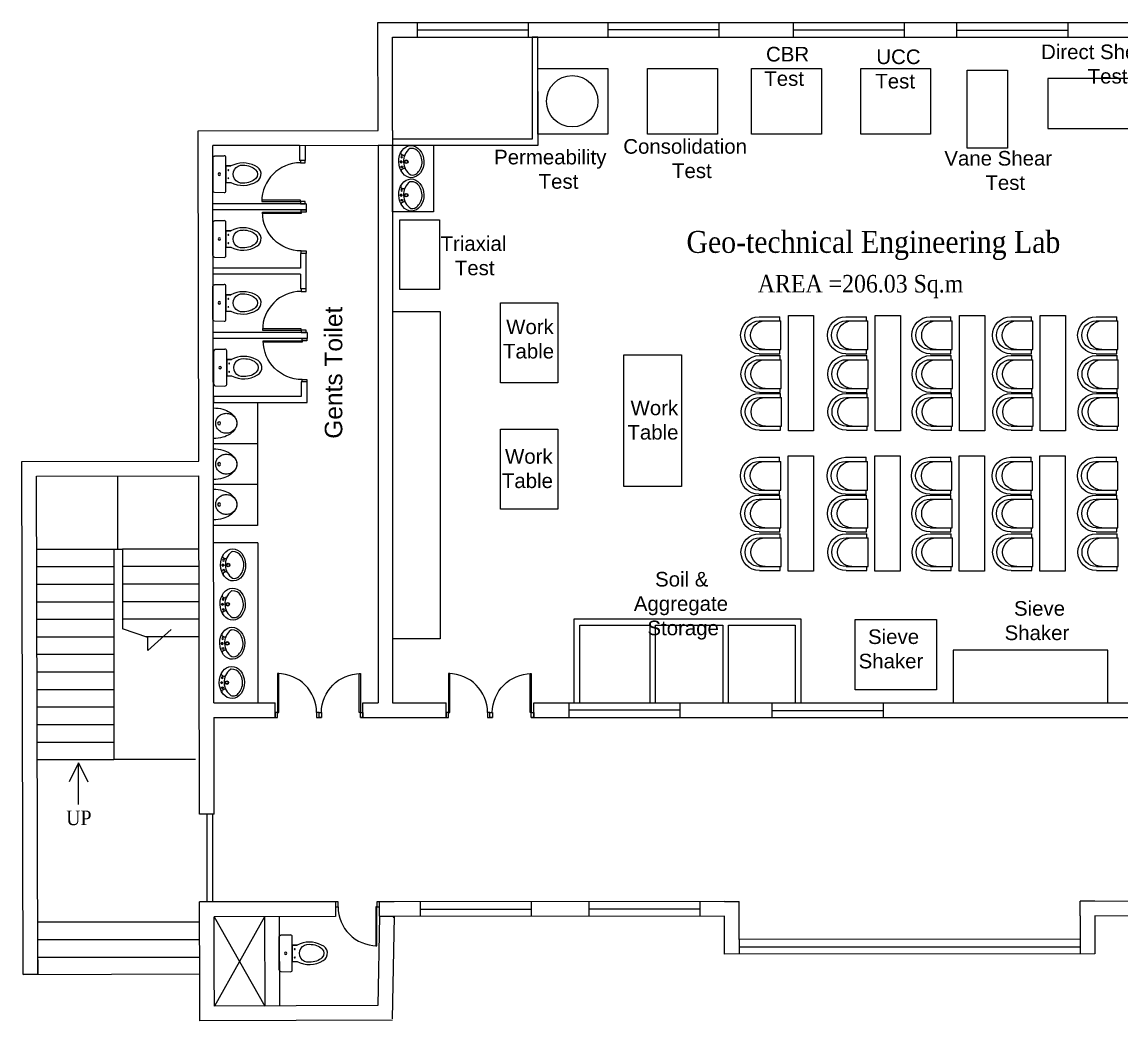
# Model space of a CAD drawing. Header units: millimetres. Extents: x 981.5 to 1069.8, y 230 to 266.8.
# Drawn here: x 981.53 to 1000.07, y 250.02 to 266.84 of the extents above; entities that cross this region are included whole.
import ezdxf

# ---------------------------------------------------------------- set-up
doc = ezdxf.new("R2010")
doc.units = ezdxf.units.MM
doc.linetypes.add('HIDDEN', pattern=[0.375, 0.25, -0.125])
doc.layers.add('DOOR', color=10, linetype='Continuous', lineweight=15)
doc.layers.add('SANI', color=10, linetype='Continuous')
doc.styles.add('1MM', font='arial.ttf', dxfattribs={"height": 1000})
doc.styles.add('DUTCH', font='dutch.ttf')
doc.styles.add('ROMANT', font='arial.ttf', dxfattribs={"height": 2.5})

# ---------------------------------------------------------------- blocks, each defined once
blk = doc.blocks.new('WC1')
at = {"layer": 'DOOR'}
for p, q in [((-29.3, -7.5), (-29.8, -22.7)), ((24.3, -5), (-26.8, -5))]:
    blk.add_line(p, q, dxfattribs=at)
for points in [[(26.8, -7.5), (27.3, -22.7, -0.423393), (24.7, -25.4), (-27.3, -25.4, -0.423393), (-29.8, -22.7), (-29.3, -7.5, -0.405093), (-26.8, -5), (24.3, -5, -0.405093), (26.8, -7.5, -0.407682)], [(11.5, -25.4), (11.5, -33, -0.265683), (10, -73.3, -0.649464), (-14.1, -70.9, -0.243179), (-14, -33), (-14, -25.4), (11.5, -25.4)], [(12.6, -52, 1.119632), (-15.2, -52, 17.71796)]]:
    blk.add_lwpolyline(points, format="xyb", dxfattribs=at)
blk.add_lwpolyline([(-14, -25.4), (-14, -33)], dxfattribs=at)
for centre, radius in [((-1.3, -15.2), 1.91), ((-7.6, -29.2), 0.636), ((5.1, -29.2), 0.636)]:
    blk.add_circle(centre, radius, dxfattribs=at)
blk.add_arc((-26.8, -7.5), 2.54, 90, 178.2101, dxfattribs=at)
blk.add_ellipse((-1.3, -52), major_axis=(0, -22.4), ratio=0.622298, start_param=4.712389, end_param=7.853982, dxfattribs=at)
blk = doc.blocks.new('A$C764D24B9')
at = {"layer": 'DOOR'}
for points in [[(0.056, 0.111), (0.083, 0.111), (0.083, 1), (0.056, 1)], [(0, 0), (0.056, 0), (0.056, 0.111), (0, 0.111)], [(0.944, 0), (1, 0), (1, 0.111), (0.944, 0.111)]]:
    blk.add_lwpolyline(points, close=True, dxfattribs=at)
blk.add_arc((0.056, 0.111), 0.889, 0, 90, dxfattribs=at)
blk = doc.blocks.new('UR1P')
at = {"layer": 'SANI'}
for points in [[(-29.7, 0, 0.066402), (-27.3, -18, 0.078959), (-21, -32, 0.107161), (-10.6, -42.2, 0.141785), (0, -45.2, 0.141785), (10.6, -42.2, 0.107161), (21, -32, 0.078959), (27.3, -18, 0.066402), (29.7, 0)], [(0, -45.2, 0.104192), (7.3, -43.7, 0.100673), (13.6, -39.2, 0.096065), (17.8, -32.6, 0.093043), (19.3, -24.7, 0.093043), (17.8, -16.8, 0.096065), (13.6, -10.2, 0.100673), (7.3, -5.7, 0.104192), (0, -4.2, 0.104192), (-7.3, -5.7, 0.100673), (-13.6, -10.2, 0.096065), (-17.8, -16.8, 0.093043), (-19.3, -24.7, 0.093043), (-17.8, -32.6, 0.096065), (-13.6, -39.2, 0.100673), (-7.3, -43.7, 0.104192)]]:
    blk.add_lwpolyline(points, format="xyb", close=True, dxfattribs=at)
blk.add_circle((0, -10.8), 2.97, dxfattribs=at)
blk = doc.blocks.new('WB5')
at = {"layer": 'DOOR'}
for p, q in [((4.7, 11.3), (6.8, 10.5)), ((5.3, -11), (7.3, -10.1))]:
    blk.add_line(p, q, dxfattribs=at)
for points in [[(2.4, 0.1, 1), (5, 0.1, 1)], [(3.2, 7.9, 1), (5.9, 7.9, 1)], [(3.6, -7.7, -1), (6.3, -7.6, -1)]]:
    blk.add_lwpolyline(points, format="xyb", close=True, dxfattribs=at)
for centre, radius in [((3.7, 0.1), 1.32), ((11.8, 0.3), 2.73), ((11.8, 0.3), 2.19)]:
    blk.add_circle(centre, radius, dxfattribs=at)
for centre, radius, start, end in [((32.6, 0.8), 25.2, 127.6693, 236.45), ((18.2, 19.4), 1.66, 91.5976, 127.6693), ((5.6, 13.6), 2.49, 151.6403, 249.4649), ((7.7, 12.8), 2.49, 249.4649, 334.3015), ((6.3, -13.3), 2.49, 113.4041, 211.2287), ((8.3, -12.4), 2.49, 28.5675, 113.4041)]:
    blk.add_arc(centre, radius, start, end, dxfattribs=at)
blk.add_ellipse((19.5, 0.5), major_axis=(-0.6, 24.9), ratio=0.783308, dxfattribs=at)
blk.add_open_spline([(18.7, -20.2), (23.5, -20.6), (25, -20), (30.8, -16.4), (34.3, -10.8), (37.3, 2.3), (34.9, 9.5), (28.9, 18.7), (25, 21.3), (18.2, 21.1)], degree=3, knots=[3.262053, 3.262053, 3.262053, 3.262053, 3.577225, 3.577225, 4.479784, 4.479784, 5.382343, 5.382343, 6.141594, 6.141594, 6.141594, 6.141594], dxfattribs=at)
blk = doc.blocks.new('armchair032')
at = {"color": 0}
for p, q in [((-315, 375), (-315, 20)), ((-245, 375), (-245, 0)), ((245, 375), (245, 0)), ((315, 375), (315, 20)), ((-245, 20), (-315, 20)), ((245, 0), (-245, 0)), ((315, 20), (245, 20))]:
    blk.add_line(p, q, dxfattribs=at)
for centre, radius in [((0, 375), 315), ((0, 375), 245), ((0, 275), 245)]:
    blk.add_arc(centre, radius, 0, 180, dxfattribs=at)

msp = doc.modelspace()

# ---------------------------------------------------------------- linework, layer by layer
at = {"linetype": 'Continuous', "ltscale": 0.1}
for p, q in [((987.529, 266.83), (1008.051, 266.83)), ((987.533, 265.011), (987.529, 266.83)), ((987.775, 266.83), (987.775, 266.831)), ((988.191, 266.827), (988.191, 266.581)), ((988.191, 266.704), (990.062, 266.704)), ((990.062, 266.827), (990.062, 266.581)), ((991.406, 266.837), (991.406, 266.591)), ((991.406, 266.714), (993.277, 266.714)), ((993.277, 266.837), (993.277, 266.591)), ((994.527, 266.83), (994.527, 266.583)), ((994.527, 266.706), (996.398, 266.706)), ((996.398, 266.83), (996.398, 266.583)), ((997.281, 266.825), (997.281, 266.579)), ((997.281, 266.702), (999.152, 266.702)), ((999.152, 266.825), (999.152, 266.579)), ((987.529, 266.584), (987.53, 266.584)), ((987.776, 266.584), (1005.237, 266.584)), ((987.779, 265.011), (987.776, 266.584)), ((990.227, 266.584), (990.129, 266.584)), ((990.129, 266.584), (990.129, 264.863, 1.208)), ((990.228, 264.765, 1.278), (990.227, 266.584)), ((984.502, 265.004), (987.533, 265.011)), ((984.514, 259.442), (984.502, 265.004)), ((987.779, 265.011), (987.779, 255.373, 50.028)), ((990.129, 264.863, 1.278), (987.779, 264.863, 1.278)), ((984.748, 264.759), (987.534, 264.765)), ((984.76, 259.443), (984.748, 264.759)), ((986.212, 264.759), (984.748, 264.759)), ((986.212, 264.759), (986.212, 264.508)), ((986.311, 264.508), (986.311, 264.759)), ((987.533, 264.765, 1.278), (987.533, 255.373, 50.028)), ((987.533, 264.765, 1.278), (987.779, 264.765, 1.278)), ((987.779, 264.765, 1.278), (990.228, 264.765, 1.278)), ((986.311, 264.508), (986.212, 264.508)), ((986.324, 263.774), (984.748, 263.774)), ((986.324, 263.774), (986.324, 263.676)), ((986.324, 263.676), (984.748, 263.676)), ((986.324, 262.937), (986.225, 262.937)), ((986.225, 262.937), (986.225, 262.691)), ((986.324, 262.342), (986.324, 262.937)), ((986.225, 262.691), (984.748, 262.691)), ((986.225, 262.593), (984.748, 262.593)), ((986.225, 262.593), (984.748, 262.593)), ((986.225, 262.593), (986.225, 262.342)), ((986.324, 262.342), (986.225, 262.342)), ((987.779, 261.963), (988.58, 261.963)), ((988.58, 261.963), (988.58, 256.449)), ((986.337, 261.608), (984.761, 261.608)), ((986.337, 261.51), (984.761, 261.51)), ((986.337, 261.608), (986.337, 261.51)), ((986.337, 260.776), (986.238, 260.776)), ((986.238, 260.776), (986.238, 260.529)), ((986.337, 260.431), (986.337, 260.776)), ((986.238, 260.529), (984.761, 260.529)), ((984.761, 260.525), (984.761, 260.427)), ((984.761, 260.431), (986.337, 260.431)), ((985.5, 260.427), (984.761, 260.427)), ((985.5, 260.427), (985.5, 258.359)), ((985.5, 259.737), (984.761, 259.737)), ((981.534, 259.436), (984.514, 259.442)), ((981.553, 250.797), (981.534, 259.436)), ((984.514, 259.442), (984.514, 259.442)), ((984.767, 255.373, 48.385), (984.76, 259.443)), ((981.781, 259.19), (984.514, 259.196)), ((981.798, 251.043), (981.781, 259.19)), ((984.524, 253.499, 70.65), (984.514, 259.196, 2.926)), ((985.5, 259.048), (984.761, 259.048)), ((985.5, 258.359), (984.761, 258.359)), ((985.505, 258.07, 48.505), (984.767, 258.07, 48.385)), ((985.505, 258.07, 48.505), (985.505, 255.373, 48.385)), ((990.832, 256.78), (990.831, 255.373, 51.306)), ((994.66, 256.78), (990.832, 256.78)), ((990.832, 256.78), (990.832, 256.682)), ((990.93, 255.373, 51.306), (990.93, 256.682, 3.589)), ((990.93, 256.682), (992.111, 256.682)), ((990.93, 256.682), (992.111, 256.682)), ((992.111, 256.682), (992.11, 255.373, 51.306)), ((992.209, 256.682), (993.341, 256.682)), ((992.209, 255.373, 51.306), (992.209, 256.682)), ((992.209, 256.682), (993.341, 256.682)), ((993.341, 256.682), (993.34, 255.373, 51.306)), ((993.438, 256.682), (994.562, 256.682)), ((993.438, 255.373, 51.306), (993.438, 256.682)), ((994.66, 256.78), (994.562, 256.78)), ((994.562, 256.682), (994.562, 255.373)), ((994.66, 255.373), (994.66, 256.78)), ((988.58, 256.449), (987.785, 256.449)), ((984.767, 255.373, 51.306), (985.8, 255.373, 51.306)), ((984.767, 255.373, 48.385), (985.505, 255.373, 48.385)), ((985.8, 255.126), (985.8, 255.373, 51.306)), ((987.277, 255.373, 51.306), (987.533, 255.373, 51.306)), ((987.277, 255.126), (987.277, 255.373, 51.306)), ((987.779, 255.373, 51.306), (988.68, 255.373, 51.306)), ((988.68, 255.126, 51.306), (988.68, 255.373, 51.306)), ((990.156, 255.126, 51.306), (990.156, 255.373, 51.306)), ((990.156, 255.373, 51.306), (1003.466, 255.372, 51.306)), ((990.747, 255.376), (990.747, 255.13)), ((990.747, 255.253), (992.618, 255.253)), ((990.831, 255.373, 51.306), (990.93, 255.373, 51.306)), ((992.11, 255.373, 51.306), (992.209, 255.373, 51.306)), ((992.618, 255.376), (992.618, 255.13)), ((993.34, 255.373, 51.306), (993.438, 255.373, 51.306)), ((994.17, 255.365), (994.17, 255.119)), ((994.17, 255.242), (996.041, 255.242)), ((996.041, 255.365), (996.041, 255.119)), ((984.767, 255.126, 51.306), (985.841, 255.126, 51.306)), ((984.772, 253.499, 78.201), (984.772, 255.126, 51.306)), ((986.497, 255.126, 51.306), (986.579, 255.126, 51.306)), ((987.236, 255.126, 51.306), (988.721, 255.126, 51.306)), ((989.377, 255.126, 51.306), (989.459, 255.126, 51.306)), ((989.377, 255.126, 51.306), (989.459, 255.126, 51.306)), ((990.115, 255.126, 51.306), (1003.507, 255.126, 51.306)), ((982.484, 254.365), (982.326, 254.045)), ((982.484, 253.661), (982.484, 254.365)), ((982.484, 254.365), (982.641, 254.045)), ((984.772, 253.499, 102.612), (984.524, 253.499, 102.612)), ((984.648, 253.499, 102.612), (984.648, 252.022, 102.612)), ((984.747, 252.022, 102.612), (984.747, 253.499, 102.612)), ((984.527, 251.769, 91.217), (984.526, 252.022, 88.207)), ((984.772, 252.022, 102.612), (984.526, 252.022, 102.612)), ((986.858, 252.022, 102.612), (984.772, 252.022, 102.612)), ((986.817, 252.022, 102.612), (986.817, 251.774, 102.612)), ((987.802, 252.022, 102.612), (987.515, 252.022, 102.612)), ((987.556, 251.78, 102.612), (987.556, 252.022, 102.612)), ((993.371, 252.028, 102.612), (987.802, 252.022, 102.612)), ((988.241, 252.023), (988.241, 251.777)), ((988.241, 251.9), (990.111, 251.9)), ((990.111, 252.023), (990.111, 251.777)), ((991.086, 252.026), (991.086, 251.78)), ((991.086, 251.903), (992.957, 251.903)), ((992.957, 252.026), (992.957, 251.78)), ((993.371, 252.028, 102.612), (993.618, 252.028, 102.612)), ((993.618, 251.782, 102.612), (993.618, 252.028, 102.612)), ((999.611, 252.035, 102.612), (999.362, 252.035, 102.612)), ((999.362, 251.788, 102.612), (999.362, 252.035, 102.612)), ((1005.199, 251.974, 102.612), (999.611, 252.035, 102.612)), ((981.799, 251.389, 102.317), (981.799, 251.684, 102.317)), ((981.799, 251.684, 102.317), (984.527, 251.684, 102.317)), ((984.528, 250.811, 102.612), (984.527, 251.769, 91.217)), ((986.817, 251.774, 86.451), (984.773, 251.77, 52.892)), ((984.774, 250.812, 102.612), (984.773, 251.77, 52.892)), ((984.773, 251.77, 52.892), (985.627, 250.268, 102.612)), ((985.62, 251.772), (984.777, 250.263, 102.612)), ((985.62, 251.772), (985.627, 250.268, 102.612)), ((985.866, 251.772), (985.873, 250.269, 102.612)), ((987.556, 251.78, 102.612), (987.53, 250.277, 102.612)), ((987.802, 251.776, 102.612), (987.556, 251.776, 98.571)), ((987.802, 251.776, 102.612), (987.772, 250.053, 102.612)), ((987.795, 251.754, 102.612), (987.802, 251.776, 102.612)), ((993.372, 251.782, 102.612), (987.802, 251.776, 102.612)), ((993.372, 251.142, 102.612), (993.372, 251.782, 102.612)), ((993.618, 251.389, 102.612), (993.618, 251.782, 102.612)), ((999.362, 251.788, 102.612), (999.363, 251.394, 102.612)), ((1005.197, 251.728, 102.612), (999.608, 251.788, 102.612)), ((999.608, 251.788, 102.612), (999.609, 251.149, 102.612)), ((981.799, 251.093, 102.317), (981.799, 251.389, 102.317)), ((981.799, 251.389, 102.317), (984.527, 251.389, 102.317)), ((999.363, 251.394, 102.612), (993.618, 251.389, 102.612)), ((993.618, 251.389, 102.612), (993.618, 251.142, 102.612)), ((999.363, 251.394, 102.612), (999.363, 251.148, 102.612)), ((999.609, 251.149, 102.612), (993.372, 251.142, 102.612)), ((993.618, 251.265, 102.612), (999.363, 251.265, 102.612)), ((981.798, 251.043, 102.612), (981.799, 250.797, 102.612)), ((981.799, 250.798, 102.317), (981.799, 251.093, 102.317)), ((981.799, 251.093, 102.317), (984.528, 251.093, 102.317)), ((981.553, 250.797), (984.528, 250.811, 102.612)), ((981.799, 250.797, 102.612), (981.553, 250.797, 102.612)), ((981.799, 250.797, 102.612), (981.799, 250.798, 102.317)), ((984.532, 250.016, 102.612), (984.528, 250.811, 102.612)), ((984.777, 250.263, 102.612), (984.774, 250.812, 102.612)), ((987.53, 250.277, 102.612), (984.777, 250.263, 102.612)), ((987.777, 250.032, 102.612), (984.532, 250.016, 102.612))]:
    msp.add_line(p, q, dxfattribs=at)
at = {"linetype": 'HIDDEN', "ltscale": 950}
for p, q in [((983.147, 257.962), (983.147, 259.193)), ((983.655, 256.471), (983.229, 256.62)), ((984.049, 256.609), (983.655, 256.253)), ((983.655, 256.253), (983.655, 256.485))]:
    msp.add_line(p, q, dxfattribs=at)
at = {"linetype": 'Continuous', "ltscale": 0.1}
for points in [[(990.227, 266.053), (991.402, 266.053), (991.402, 264.947), (990.227, 264.947)], [(992.075, 266.053), (993.25, 266.053), (993.25, 264.947), (992.075, 264.947)], [(993.827, 266.053), (995.002, 266.053), (995.002, 264.947), (993.827, 264.947)], [(995.665, 266.053), (996.839, 266.053), (996.839, 264.947), (995.665, 264.947)], [(997.459, 266.029), (998.137, 266.029), (998.137, 264.714), (997.459, 264.714)], [(1000.767, 265.886), (998.818, 265.886), (998.818, 265.045), (1000.767, 265.045)], [(987.897, 263.509), (988.57, 263.509), (988.57, 262.333), (987.897, 262.333)], [(989.595, 262.107), (990.564, 262.107), (990.564, 260.761), (989.595, 260.761)], [(994.448, 261.895), (994.872, 261.895), (994.872, 259.954), (994.448, 259.954)], [(995.909, 261.895), (996.333, 261.895), (996.333, 259.954), (995.909, 259.954)], [(997.33, 261.895), (997.755, 261.895), (997.755, 259.954), (997.33, 259.954)], [(998.688, 261.895), (999.113, 261.895), (999.113, 259.954), (998.688, 259.954)], [(991.675, 261.233), (992.644, 261.233), (992.644, 259.014), (991.675, 259.014)], [(989.595, 259.982), (990.564, 259.982), (990.564, 258.636), (989.595, 258.636)], [(994.444, 259.53), (994.868, 259.53), (994.868, 257.589), (994.444, 257.589)], [(995.905, 259.53), (996.329, 259.53), (996.329, 257.589), (995.905, 257.589)], [(997.326, 259.53), (997.751, 259.53), (997.751, 257.589), (997.326, 257.589)], [(998.684, 259.53), (999.109, 259.53), (999.109, 257.589), (998.684, 257.589)], [(995.572, 256.778), (996.944, 256.778), (996.944, 255.591), (995.572, 255.591)]]:
    msp.add_lwpolyline(points, close=True, dxfattribs=at)
for points, elevation in [([(987.779, 264.765), (988.467, 264.765), (988.467, 263.639), (987.779, 263.639)], 1.278), ([(997.224, 255.373), (999.831, 255.373), (999.831, 256.26), (997.224, 256.26)], 51.306)]:
    msp.add_lwpolyline(points, close=True, dxfattribs=dict(at, elevation=elevation))
at = {"linetype": 'HIDDEN', "ltscale": 950}
for points in [[(981.783, 257.962), (983.229, 257.962)], [(984.516, 257.962), (983.229, 257.962)], [(981.784, 257.667), (983.081, 257.667)], [(984.517, 257.667), (983.229, 257.667)], [(981.785, 257.372), (983.081, 257.372)], [(984.517, 257.372), (983.229, 257.372)], [(981.785, 257.076), (983.081, 257.076)], [(984.518, 257.076), (983.229, 257.076)], [(981.786, 256.781), (983.081, 256.781)], [(984.518, 256.781), (983.229, 256.781)], [(981.787, 256.485), (983.081, 256.485)], [(984.519, 256.485), (983.614, 256.485)]]:
    msp.add_lwpolyline(points, dxfattribs=at)
at = {"linetype": 'Continuous', "ltscale": 0.1}
for points in [[(983.081, 257.962), (983.081, 254.418)], [(983.229, 257.962), (983.229, 256.62)], [(981.787, 256.19), (983.081, 256.19)], [(981.788, 255.895), (983.081, 255.895)], [(981.788, 255.599), (983.081, 255.599)], [(981.789, 255.304), (983.081, 255.304)], [(981.79, 255.009), (983.081, 255.009)], [(981.79, 254.713), (983.081, 254.713)], [(981.791, 254.418), (983.081, 254.418)], [(984.459, 254.418), (983.081, 254.418)]]:
    msp.add_lwpolyline(points, dxfattribs=at)
msp.add_circle((990.804, 265.503), 0.433, dxfattribs=at)

# ---------------------------------------------------------------- block references
for name, p, xscale, yscale, zscale in [('WB5', (987.881, 264.481), 0.0108536660351445, 0.0108536660351445, 0.0108536660351445), ('WB5', (987.881, 263.919), 0.0108536660351445, 0.0108536660351445, 0.0108536660351445), ('WB5', (984.879, 257.69, 48.385), 0.0108536660351445, 0.0108536660351445, 0.0108536660351445), ('WB5', (984.872, 257.03, 48.385), 0.0108536660351445, 0.0108536660351445, 0.0108536660351445), ('WB5', (984.865, 256.371, 48.385), 0.0108536660351445, 0.0108536660351445, 0.0108536660351445), ('WB5', (984.858, 255.711, 48.385), 0.0108536660351445, 0.0108536660351445, 0.0108536660351445), ('A$C764D24B9', (985.8, 255.126), 0.7384369212746258, 0.7384369212746258, 0.7384369212746258), ('A$C764D24B9', (988.68, 255.126, 51.306), 0.7384369212746258, 0.7384369212746258, 0.7384369212746258)]:
    msp.add_blockref(name, p, dxfattribs=dict(at, xscale=xscale, yscale=yscale, zscale=zscale))
for name, p, xscale, yscale, zscale, rotation in [('WC1', (984.694, 264.261), -0.0108536660351445, 0.0108536660351445, 0.0108536660343142, 90), ('A$C764D24B9', (986.307, 263.774), 0.7339885060846639, 0.7339885060846639, 0.7339885060846639, 90), ('A$C764D24B9', (986.32, 263.676), -0.7339885060846639, 0.7339885060846639, 0.7339885060850673, 90), ('WC1', (984.694, 263.17), -0.0108536660351445, 0.0108536660351445, 0.0108536660343142, 90), ('WC1', (984.694, 262.094), -0.0108536660351445, 0.0108536660351445, 0.0108536660343142, 90), ('A$C764D24B9', (986.32, 261.608), 0.7339885060846639, 0.7339885060846639, 0.7339885060846639, 90), ('A$C764D24B9', (986.333, 261.51), -0.7339885060846639, 0.7339885060846639, 0.7339885060850673, 90), ('WC1', (984.707, 261.004), -0.0108536660351445, 0.0108536660351445, 0.0108536660343142, 90), ('UR1P', (984.761, 260.081), -0.0086829328317835, 0.0086829328271987, 0.0086829328266256, 90), ('UR1P', (984.761, 259.392), -0.0086829328317835, 0.0086829328271987, 0.0086829328266256, 90), ('UR1P', (984.761, 258.713), -0.0086829328317835, 0.0086829328271987, 0.0086829328266256, 90), ('A$C764D24B9', (987.556, 252.022, 102.612), 0.7384369212746258, 0.7384369212746258, 0.7384369212746258, 180), ('WC1', (985.812, 251.142), -0.0108536660351445, 0.0108536660351445, 0.0108536660343142, 90)]:
    msp.add_blockref(name, p, dxfattribs=dict(at, xscale=xscale, yscale=yscale, zscale=zscale, rotation=rotation))
at = {"xscale": -0.0009845825616842, "yscale": 0.0009845825616842, "zscale": 0.0009845825616842, "rotation": 90}
for p in [(994.321, 261.562), (995.782, 261.562), (997.204, 261.562), (998.562, 261.562), (999.999, 261.562), (994.327, 260.91), (995.788, 260.91), (997.209, 260.91), (998.567, 260.91), (1000.004, 260.91), (994.331, 260.274), (995.792, 260.274), (997.213, 260.274), (998.571, 260.274), (1000.008, 260.274), (994.317, 259.197), (995.778, 259.197), (997.2, 259.197), (998.558, 259.197), (999.995, 259.197), (994.321, 258.562), (995.782, 258.562), (997.204, 258.562), (998.562, 258.562), (999.999, 258.562), (994.327, 257.91), (995.788, 257.91), (997.209, 257.91), (998.567, 257.91), (1000.004, 257.91)]:
    msp.add_blockref('armchair032', p, dxfattribs=at)
at = {"linetype": 'Continuous', "ltscale": 0.1, "extrusion": (0, 0, -1), "xscale": 0.7384369212746258, "yscale": 0.7384369212746258, "zscale": -0.7384369212739089}
for p in [(-987.277, 255.126), (-990.156, 255.126, -51.306)]:
    msp.add_blockref('A$C764D24B9', p, dxfattribs=at)

# ---------------------------------------------------------------- texts
at = {"style": 'DUTCH', "width": 0.9}
for s, height, p in [('Geo-technical Engineering Lab', 0.36922, (992.729, 262.95)), ('AREA =206.03 Sq.m', 0.29537, (993.931, 262.283)), ('UP', 0.2461, (982.278, 253.314))]:
    msp.add_text(s, height=height, dxfattribs=at).set_placement(p)
at = {"linetype": 'Continuous', "ltscale": 0.1, "char_height": 0.24615, "attachment_point": 1, "style": 'ROMANT'}
for s, width, heights, insert in [('\\pi0.50172;CBR \\P\\pi0.47241;Test ', 1.65982, [-0.656], (993.568, 266.419)), ('\\pi0.48999;UCC \\P\\pi0.47241;Test', 1.65982, [-0.656], (995.438, 266.375)), ('\\pi0.26261;Direct Shear \\P\\pi1.04794;Test ', 2.81087, [-0.656], (998.441, 266.458)), ('\\pi-0.34807;Consolidation \\P\\pi0.47241;Test', 1.65982, [-0.656], (992.013, 264.866)), ('\\pi-0.27775;Permeability\\P\\pi0.47241;Test', 1.65982, [-0.656], (989.766, 264.686)), ('\\pi0.19795;Vane Shear \\P\\pi0.8895;Test ', 2.494, [-0.656], (996.876, 264.666)), ('\\pi0.23213;Triaxial \\P\\pi0.47241;Test ', 1.65982, [-0.656], (988.354, 263.23)), ('\\pi0.43725;Work \\P\\pi0.3845;Table ', 1.65982, [-0.656], (989.254, 261.828)), ('\\pi0.43725;Work \\P\\pi0.3845;Table ', 1.65982, [-0.656], (991.35, 260.463)), ('\\pi0.43725;Work \\P\\pi0.3845;Table ', 1.65982, [-0.656], (989.235, 259.646)), ('\\pi0.86321;Soil & \\P\\pi0.50571;Aggregate \\P\\pi0.73427;Storage  ', 2.82821, [-1.149], (991.337, 257.578)), ('\\pi0.39622;Sieve \\P\\pi0.23799;Shaker ', 1.65982, [-0.656], (997.851, 257.086)), ('\\pi0.39622;Sieve \\P\\pi0.23799;Shaker ', 1.65982, [-0.656], (995.392, 256.61))]:
    msp.add_mtext_dynamic_manual_height_columns(s, width=width, gutter_width=12.307, heights=heights, dxfattribs=dict(at, insert=insert))
at = {"insert": (986.635, 259.82, 0.082), "char_height": 0.29537, "attachment_point": 1, "rotation": 90, "style": '1MM'}
msp.add_mtext_dynamic_manual_height_columns('Gents Toilet', width=406.1697, gutter_width=9.846, heights=[-0.295], dxfattribs=at)

doc.saveas('drawing.dxf')
